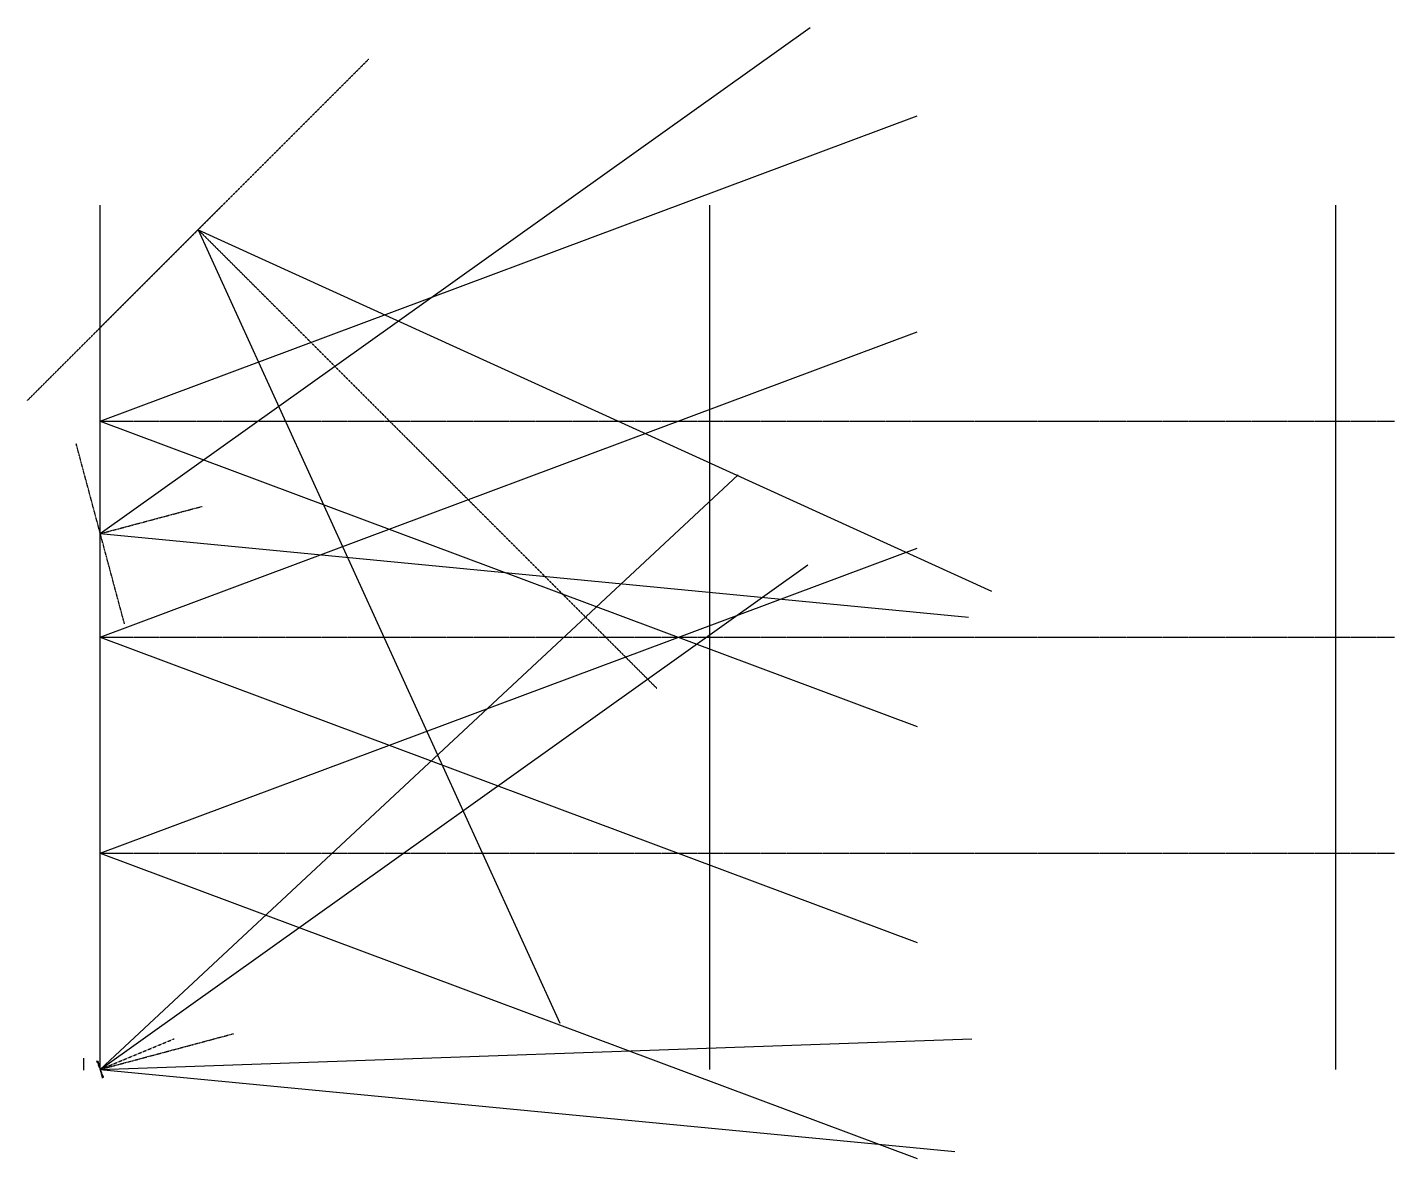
# Model space of a CAD drawing. Header units: millimetres. Extents: x -211 to 3744, y -258 to 3015.
import ezdxf

# ---------------------------------------------------------------- set-up
doc = ezdxf.new("R2010")
doc.units = ezdxf.units.MM
doc.linetypes.add('DASHED', pattern=[0.2067, 0.1654, -0.0413])

msp = doc.modelspace()

# ---------------------------------------------------------------- linework, layer by layer
for p, q in [((0, 1550), (2053.6, 3014.8)), ((0, 1875), (2362.7, 2758.4)), ((0, 2146.4), (353.6, 2500)), ((0, 0), (0, 2500)), ((1763.5, 0), (1763.5, 2500)), ((3574.1, 0), (3574.1, 2500)), ((282.8, 2429.3), (1328.9, 133.9)), ((282.8, 2429.3), (2578.2, 1383.2)), ((0, 1250), (2362.7, 2133.4)), ((0, 1875), (2362.7, 991.6)), ((0, 0), (1844.8, 1720.3)), ((0, 1550), (2510.9, 1308.2)), ((0, 625), (2362.7, 1508.4)), ((0, 0), (2046.5, 1459.7)), ((0, 1250), (2362.7, 366.6)), ((0, 625), (2362.7, -258.4)), ((0, 0), (2520.9, 88)), ((0, 0), (2471.5, -238))]:
    msp.add_line(p, q)
at = {"color": 190, "linetype": 'DASHED', "lineweight": 25, "true_color": 0x8018ff}
for p, q in [((-211, 1935.4), (776.7, 2923.2)), ((282.8, 2429.3), (1609.5, 1102.7)), ((0, 1875), (3744, 1875)), ((70, 1288.9), (-70, 1811.1)), ((0, 1550), (294.6, 1628.9)), ((0, 1250), (3744, 1250)), ((0, 625), (3744, 625)), ((0, 0), (386.6, 103.6)), ((0, 0), (213.7, 88.5)), ((1763.5, 0), (1763.5, 61.6)), ((-47.2, -1.9), (-47.2, 32.1)), ((10.2, -24.7), (-10.2, 24.7)), ((6.9, -25.8), (-6.9, 25.8)), ((0, 2.5), (0, -2.5))]:
    msp.add_line(p, q, dxfattribs=at)

doc.saveas('drawing.dxf')
